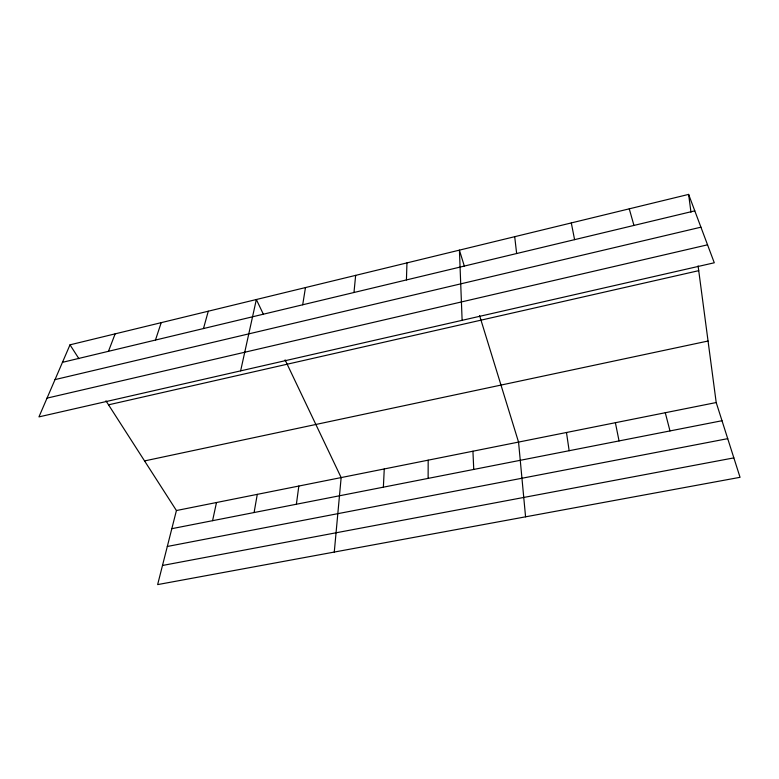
<?xml version="1.0" encoding="UTF-8"?>
<svg xmlns="http://www.w3.org/2000/svg" width="779" height="779" viewBox="0 0 779 779"><rect width="100%" height="100%" fill="white"/><g stroke="black" fill="none" stroke-linecap="round" stroke-linejoin="round"><path stroke-width="1.17" d="M428.129 478.384L428.177 460.165M406.424 279.934L406.959 262.893M383.375 487.167L384.261 468.948M334.269 552.058L341.153 477.576L285.095 359.879M353.978 292.495L355.652 275.367M296.38 504.237L298.834 486.047M302.7 304.784L305.465 287.578M254.09 512.533L257.284 494.353M212.579 520.674L216.494 502.513M240.633 370.872L256.349 299.516L263.487 314.502M105.944 400.796L176.424 510.537L157.64 584.601L740.05 477.313L716.203 402.539L698.091 265.882M203.475 328.553L208.275 311.211M155.459 340.053L161.214 322.652M108.466 351.31L115.136 333.86M70.003 344.834L38.95 416.892L714.285 262.776L688.617 194.399L70.003 344.834L78.922 358.71M62.466 362.332L694.79 210.856M55.027 379.597L700.925 227.186M47.032 398.127L707.546 244.82M108.534 404.827L698.724 270.664M144.563 460.925L708.043 341.027M176.424 510.537L716.203 402.539M171.828 528.678L721.997 420.728M167.31 546.478L727.722 438.655M162.49 565.476L733.847 457.886M464.411 266.369L459.415 250.137L462.122 320.325M479.591 315.622L518.551 442.082L525.572 516.828M629.257 208.84L633.95 225.423M665.276 412.724L669.989 430.933M615.381 422.705L619.052 440.924M571.299 222.93L574.59 239.65M566.479 432.491L569.157 450.72M688.617 194.399L690.973 212.219M514.705 236.699L516.643 253.526M472.931 451.207L473.749 469.435"/></g></svg>
